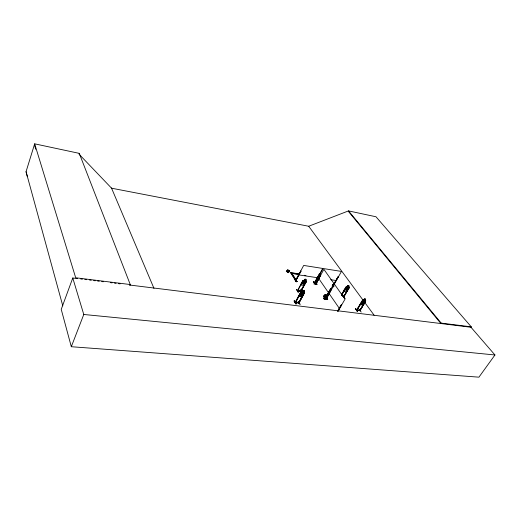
<?xml version="1.0" encoding="UTF-8"?>
<svg xmlns="http://www.w3.org/2000/svg" width="521" height="521" viewBox="0 0 521 521"><rect width="100%" height="100%" fill="white"/><g stroke="black" fill="none" stroke-linecap="round" stroke-linejoin="round"><path stroke-width="0.78" d="M301.62 292.261L302.063 292.203L302.121 293.382L303.75 292.424L302.226 293.688C303.098 295.4 301.288 295.876 301.815 293.916L300.103 294.938L301.705 293.623L301.62 292.261L300.233 289.832L301.685 292.06M298.969 303.046L298.54 302.87L303.86 293.199L304.264 293.343L298.969 303.046L304.557 292.483L304.394 292.001L303.561 291.916M300.539 292.841L300.884 292.887L300.474 292.743L295.231 302.545L295.654 302.597L295.518 302.232M298.142 301.509L300.122 304.42L298.286 301.555M320.649 274.958L315.687 284.577C309.748 276.703 317.458 286.335 315.563 284.186L320.773 274.977L315.68 284.629L313.701 281.965M344.778 298.553L342.929 295.707L344.85 298.409M359.067 309.272L361.19 312.066M302.825 295.726L301.796 296.859L298.865 296.475L299.106 295.192L298.911 296.436M306.101 279.354L305.417 280.591L306.413 281.164L303.75 285.41L300.891 284.98L302.838 280.617L304.284 280.428L304.883 279.171C307.442 278.826 304.746 280.265 305.788 281.047L304.603 283.235L303.489 284.088L302.362 283.925L302.258 282.903L303.45 280.702L304.244 280.357M300.91 285.013L301.125 283.782M346.595 291.486L347.566 290.392L346.595 291.486L343.938 291.083L344.212 289.936M343.958 291.115L344.231 289.91M360.578 303.398L360.298 304.57L362.935 304.915L363.945 303.847L362.909 304.889L360.278 304.538L360.597 303.365M327.318 298.631C326.96 300.278 318.989 296.631 327.331 298.657M325.182 297.113C328.829 291.532 321.503 296.527 324.707 297.198C326.341 296.436 326.218 291.799 323.795 296.358M325.013 297.224L325.833 294.606M27.3 176.482L26.05 171.696L34.66 143.835L79.264 153.363L130.25 284.538L129.885 285.43L129.736 285.039L470.984 327.26L494.95 354.977L478.929 377.165L71.312 346.719L61.231 309.363L72.771 277.993L77.583 278.592M78.997 154.138L79.264 153.363M359.588 310.581L365.358 301.509L359.985 310.744L359.646 310.575M359.842 310.242L360.018 310.744L356.931 310.242M71.312 346.719L83.777 314.476L72.771 277.993M325.794 294.528L325.169 296.898M324.707 297.198L325.801 294.619M343.554 296.807L343.932 296.859M333.44 285.716L333.03 285.534L333.264 286.022M315.14 283.424L320.154 274.111L314.573 283.333M319.275 273.981L319.66 274.118L319.275 273.981L314.248 283.274L314.821 282.994M286.27 271.552L286.478 271.246C289.162 272.027 284.303 271.096 287.494 271.91C286.986 272.418 290.568 272.379 287.696 271.591L286.934 270.757L287.345 271.721M287.149 270.614L287.358 270.308C290.034 271.089 285.195 270.152 288.373 270.972C287.872 271.474 291.434 271.441 288.575 270.646L287.813 269.819L288.321 270.588M288.224 270.783L287.813 269.819M288.373 270.972L287.358 270.308M289.774 270.998L288.575 270.646M288.243 272.73L287.846 271.78M287.748 271.969L288.797 272.053M289.122 271.786L288.725 270.835M288.621 271.031L289.669 271.115M290.601 272.763L291.447 272.581L297.035 281.653L296.332 281.555L290.601 272.763L299.406 273.785M295.687 280.135L295.511 280.474L296.097 280.376M295.915 280.637L300.877 271.148L295.57 280.565L295.961 280.637M295.609 280.572L303.691 265.43L322.766 268.458L314.58 283.346M295.856 280.513L300.877 271.148M296.332 281.555L290.751 272.476M296.234 281.809L294.489 279.139M298.233 292.242L296.521 289.337M297.869 290.562L297.309 290.855L300.988 291.356L306.459 281.158L306.283 280.65L303.456 280.278L302.825 280.624L297.367 290.952C297.94 290.093 304.733 291.91 297.576 290.627M297.458 290.978L302.812 281.399M294.072 301.021C295.856 300.532 297.524 308.132 294.105 300.995M294.398 300.845L296.11 303.945M301.125 290.985L300.584 291.304L306.094 281.874L300.663 291.415L305.762 281.828M298.872 302.896L295.205 302.447L300.845 291.988L301.496 291.675M301.197 291.115L301.053 291.467L297.406 290.959M295.785 302.265L298.741 302.721L295.511 302.219L295.29 302.558L298.956 303.027M295.609 302.603L300.819 292.789M303.502 291.949L304.199 290.679L302.948 290.51L300.252 294.319L300.356 295.361L301.522 295.518L302.662 294.639L303.886 292.405L303.476 291.916L304.134 290.718M300.838 290.952L301.177 291.018M294.287 300.995L296.215 303.743M79.563 154.73L111.566 188.198L308.692 226.251L348.523 210.901L375.986 216.762L471.271 326.843L470.984 327.26M303.86 293.199L298.663 303.001L299.217 302.675L298.793 302.616M314.371 282.844L314.599 283.32M313.876 283.899L317.471 284.199M314.248 283.177L319.594 274.026M333.212 286.042L341.463 271.428L323.007 268.497L314.86 283.378L315.322 283.092L314.99 283.02M314.892 283.378L320.154 274.111M324.336 297.055L325.697 294.593M323.788 298.201L327.325 298.943M324.889 296.286C321.945 294.756 324.088 298.292 325.658 297.498M324.101 299.008L327.755 299.269L324.212 298.813M330.614 289.246L325.358 298.579L330.444 288.999L330.737 289.266L330.444 288.999M325.195 298.338L330.561 289.018M325.521 297.986L325.189 298.312M333.232 286.022L333.01 285.554M337.96 276.846L332.906 285.99L338.025 276.938M332.821 285.873L338.266 276.892M331.095 289.93L326.003 299.523L334.449 284.219L345.026 299.139L338.031 311.226M326.146 299.549L326.139 299.132M341.568 294.619L345.931 286.876L346.582 286.563L349.2 286.947L348.373 286.869L349.09 285.703L347.943 285.515L347.312 286.674L346.524 286.98L345.312 289.09L345.358 290.067L346.406 290.217L347.487 289.402L348.699 287.299L348.354 286.843M341.633 294.717L345.905 287.651L341.535 295.459M324.642 296.416L325.742 294.495M341.47 295.368L345.905 287.651M348.64 288.048L343.463 297.237L349.018 288.185L348.64 288.048L349.018 288.185M343.43 297.231L348.712 288.139M347.533 290.379L349.259 287.384M342.825 295.895L344.837 298.39M337.725 310.952L341.366 304.661L341.672 304.935L341.366 304.661M337.849 310.965L341.489 304.674M337.908 311.213L341.548 304.922M355.706 308.666L357.582 311.643L355.7 308.666M362.388 300.35L356.611 310.19M356.95 310.36L362.388 301.197L356.625 310.295L357.159 310.015M362.075 301.151L356.839 310.21M365.455 299.132L363.866 302.825L362.766 303.652L361.724 303.515L361.698 302.538L364.394 298.95L365.54 299.132L364.804 300.298M362.382 300.356L363.743 300.109L364.426 299.021L365.475 299.165M365.423 301.607L359.737 310.698M356.585 310.203L359.933 310.627L365.742 300.819M471.271 326.843L441.196 323.111L440.909 323.541L348.308 211.292M324.01 296.82L325.645 294.56L323.808 296.566M325.684 294.469L323.964 296.247M303.75 285.41L304.733 284.271M298.839 296.442L301.783 296.814L304.414 292.034M288.452 272.424L286.837 270.953M289.324 271.48L288.471 270.777M286.478 271.246L287.599 271.715M287.612 270.125L288.471 270.842M294.658 279.132L296.403 281.822M315.492 284.59L313.681 281.952M357.426 311.597L355.433 308.81M324.101 298.95L327.559 299.295M300.832 292.001L301.503 291.636M325.677 298.214L325.495 298.194M360.174 310.399L359.855 310.347M298.8 302.512L299.171 302.675M343.424 297.133L343.652 297.152M343.743 297.283L343.71 296.937M314.43 282.844L314.664 282.864M314.782 283.255L315.081 283.3M83.777 314.476L494.95 354.977M130.25 284.538L75.701 277.765L34.66 143.835M80.794 278.989L82.396 279.184M84.806 279.484L86.408 279.679M89.619 280.077L91.221 280.278M93.63 280.578L95.232 280.773M97.642 281.073L99.244 281.268M101.654 281.568L103.256 281.763M110.478 282.662L112.08 282.857M114.49 283.157L116.092 283.352M118.501 283.652L120.104 283.847M356.839 309.975L359.724 310.347M359.796 310.438L357.074 310.008M301.483 291.604L302.291 291.714M364.863 300.265L365.625 300.37L365.677 300.799L365.605 300.337L362.987 300.024M301.477 291.643L304.375 292.066M303.925 293.297L304.264 293.343M302.988 290.588L304.153 290.744M315.583 284.192L315.876 284.414L315.869 283.821M296.488 281.262L297.191 281.366M333.954 286.674L333.134 286.856L332.203 285.534M346.576 286.609L347.325 286.713L347.943 285.515M302.545 281.444L302.877 281.496M305.827 281.92L306.159 281.972M300.943 271.239L300.552 271.102M320.22 274.202L319.835 274.059M292.092 272.991L298.455 273.948M298.943 274.163L291.63 273.375L299.582 274.574M304.362 275.29L305.951 275.531M298.644 274.886L317.667 277.745M317.908 277.778L319.51 278.019M330.718 279.699L336.319 280.545M356.872 309.975L357.093 309.91M287.592 271.78L288.803 272.131M295.589 302.499L295.778 302.147M300.194 290.008L301.763 292.268M342.883 295.876L344.791 298.566M343.743 297.191L349.181 286.921L349.278 287.41M315.759 284.212L323.886 269.318L333.968 283.541L325.501 298.553M286.83 270.868L287.442 271.526M348.523 210.901L441.196 323.111M363.039 300.142L308.692 226.251M364.485 302.108L374.098 315.185M332.489 284.681L333.818 286.465M332.554 284.694L333.486 286.009M318.774 278.605L328.666 292.932M329.142 293.623L339.523 308.647M324.909 296.26L325.684 297.458M291.74 273.545L297.035 281.653M296.449 289.468L298.233 292.294M111.461 187.951L153.975 288.38M34.406 144.649L35.76 149.273M26.05 171.696L62.787 305.84M347.064 287.136L347.064 288.211L348.582 287.312L347.136 288.497C347.859 290.093 346.178 290.575 346.758 288.712L345.156 289.669L346.667 288.439L346.667 287.078L347.064 287.136M363.078 300.604L363.065 301.88L361.528 303.118L363.144 302.154C362.46 303.99 364.277 303.541 363.534 301.933L365 300.741L363.463 301.652L363.482 300.539L363.078 300.604M304.251 283.685L303.821 283.743L303.776 282.512L302.115 283.502L303.671 282.226C302.773 280.604 304.629 280.148 304.082 281.991L305.658 281.06L304.173 282.291L304.251 283.685M304.056 280.793L302.864 282.988L303.997 283.15L305.182 280.956L304.056 280.793M305 279.445L304.785 279.836L305.729 279.549L305 279.445M302.095 292.164L300.877 294.404L302.043 294.56L303.261 292.32L302.095 292.164M303.066 290.783L302.851 291.187L303.815 290.887L303.066 290.783M347.09 287.064L345.879 289.168L346.927 289.318L348.139 287.214L347.09 287.064M348.035 285.769L347.82 286.146L348.712 285.873L348.035 285.769M363.508 300.5L362.258 302.61L363.306 302.753L364.557 300.643L363.508 300.5M364.485 299.204L364.257 299.582L365.156 299.295L364.485 299.204"/></g></svg>
